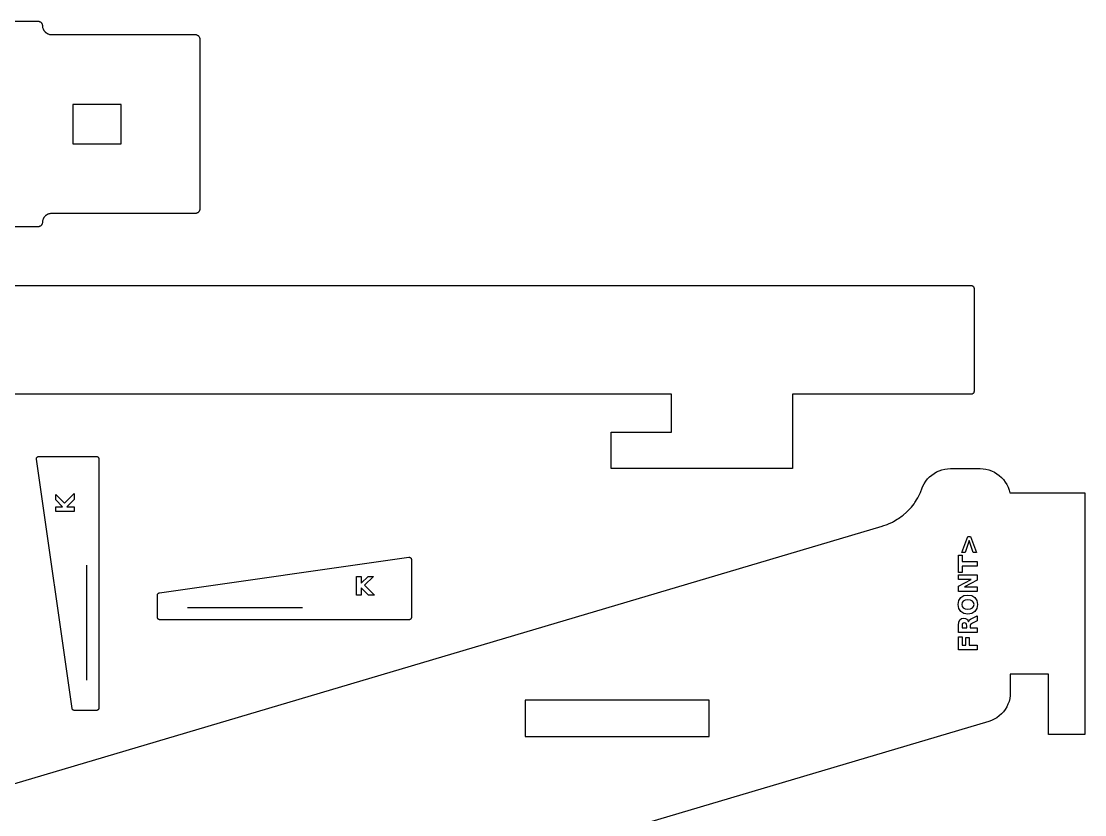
# Model space of a CAD drawing. Header units: millimetres. Extents: x 25 to 875, y 25 to 565.
# Drawn here: x 697.5 to 873.3, y 372.7 to 504 of the extents above; entities that cross this region are included whole.
import ezdxf

# ---------------------------------------------------------------- set-up
doc = ezdxf.new("R2010")
doc.units = ezdxf.units.MM
doc.layers.add('CUT', color=1, linetype='Continuous')
doc.layers.add('ENGRAVE', color=5, linetype='Continuous')

msp = doc.modelspace()

# ---------------------------------------------------------------- linework, layer by layer
at = {"layer": 'CUT'}
for points in [[(581.75, 504), (700.25, 504), (700.32, 504), (700.39, 503.99), (700.46, 503.97), (700.53, 503.95), (700.59, 503.92), (700.66, 503.88), (700.71, 503.84), (700.77, 503.79), (700.82, 503.74), (700.86, 503.69), (700.9, 503.63), (700.93, 503.56), (700.96, 503.5), (700.98, 503.43), (700.99, 503.36), (701, 503.29), (701.01, 503.17), (701.01, 503.13), (701.03, 503.03), (701.03, 502.99), (701.06, 502.88), (701.07, 502.85), (701.11, 502.74), (701.12, 502.71), (701.17, 502.61), (701.19, 502.58), (701.24, 502.48), (701.26, 502.45), (701.33, 502.36), (701.35, 502.33), (701.43, 502.25), (701.45, 502.23), (701.53, 502.15), (701.56, 502.13), (701.65, 502.06), (701.68, 502.04), (701.78, 501.99), (701.81, 501.97), (701.91, 501.92), (701.94, 501.91), (702.05, 501.87), (702.08, 501.86), (702.19, 501.83), (702.23, 501.83), (702.33, 501.81), (702.37, 501.81), (702.49, 501.8), (702.51, 501.8), (726.25, 501.8), (726.32, 501.8), (726.4, 501.79), (726.47, 501.77), (726.54, 501.74), (726.6, 501.71), (726.67, 501.67), (726.73, 501.63), (726.78, 501.58), (726.83, 501.53), (726.87, 501.47), (726.91, 501.4), (726.94, 501.34), (726.97, 501.27), (726.99, 501.2), (727, 501.12), (727, 501.05), (727, 472.95), (727, 472.88), (726.99, 472.8), (726.97, 472.73), (726.94, 472.66), (726.91, 472.6), (726.87, 472.53), (726.83, 472.47), (726.78, 472.42), (726.73, 472.37), (726.67, 472.33), (726.6, 472.29), (726.54, 472.26), (726.47, 472.23), (726.4, 472.21), (726.32, 472.2), (726.25, 472.2), (702.51, 472.2), (702.49, 472.2), (702.37, 472.19), (702.33, 472.19), (702.23, 472.17), (702.19, 472.17), (702.08, 472.14), (702.05, 472.13), (701.94, 472.09), (701.91, 472.08), (701.81, 472.03), (701.78, 472.01), (701.68, 471.96), (701.65, 471.94), (701.56, 471.87), (701.53, 471.85), (701.45, 471.77), (701.43, 471.75), (701.35, 471.67), (701.33, 471.64), (701.26, 471.55), (701.24, 471.52), (701.19, 471.42), (701.17, 471.39), (701.12, 471.29), (701.11, 471.26), (701.07, 471.15), (701.06, 471.12), (701.03, 471.01), (701.03, 470.97), (701.01, 470.87), (701.01, 470.83), (701, 470.71), (700.99, 470.64), (700.98, 470.57), (700.96, 470.5), (700.93, 470.44), (700.9, 470.37), (700.86, 470.31), (700.82, 470.26), (700.77, 470.21), (700.71, 470.16), (700.66, 470.12), (700.59, 470.08), (700.53, 470.05), (700.46, 470.03), (700.39, 470.01), (700.32, 470), (700.25, 470), (581.75, 470)], [(546.01, 460.3), (854.5, 460.3), (854.55, 460.3), (854.6, 460.29), (854.65, 460.28), (854.69, 460.26), (854.74, 460.24), (854.78, 460.22), (854.82, 460.19), (854.85, 460.15), (854.89, 460.12), (854.92, 460.08), (854.94, 460.04), (854.96, 459.99), (854.98, 459.95), (854.99, 459.9), (855, 459.85), (855, 459.8), (855, 442.8), (855, 442.75), (854.99, 442.7), (854.98, 442.65), (854.96, 442.61), (854.94, 442.56), (854.92, 442.52), (854.89, 442.48), (854.85, 442.45), (854.82, 442.41), (854.78, 442.38), (854.74, 442.36), (854.69, 442.34), (854.65, 442.32), (854.6, 442.31), (854.55, 442.3), (854.5, 442.3), (825, 442.3), (825, 436), (825, 430), (795, 430), (795, 436), (805, 436), (805, 442.3), (655, 442.3)], [(530.57, 328.65), (839.79, 420.48), (839.91, 420.52), (840.63, 420.77), (840.85, 420.86), (841.5, 421.16), (841.71, 421.26), (842.32, 421.62), (842.52, 421.75), (843.1, 422.16), (843.29, 422.31), (843.82, 422.78), (843.99, 422.94), (844.48, 423.46), (844.64, 423.63), (845.08, 424.19), (845.22, 424.39), (845.6, 424.99), (845.72, 425.19), (846.04, 425.82), (846.14, 426.04), (846.45, 426.81), (846.45, 426.81), (846.56, 427.08), (846.78, 427.5), (847.04, 427.9), (847.33, 428.28), (847.66, 428.62), (848.02, 428.93), (848.41, 429.21), (848.82, 429.44), (849.25, 429.64), (849.7, 429.8), (850.16, 429.91), (850.64, 429.98), (851.11, 430), (856, 430), (856.49, 429.98), (856.97, 429.9), (857.45, 429.78), (857.91, 429.62), (858.36, 429.41), (858.78, 429.16), (859.17, 428.87), (859.53, 428.54), (859.86, 428.17), (860.16, 427.78), (860.41, 427.36), (860.62, 426.91), (860.78, 426.45), (860.9, 426), (867.3, 426), (873.3, 426), (873.3, 386), (867.3, 386), (867.3, 396), (861, 396), (861, 392.95), (860.97, 392.46), (860.9, 391.97), (860.78, 391.5), (860.61, 391.03), (860.4, 390.59), (860.15, 390.16), (859.85, 389.77), (859.52, 389.41), (859.15, 389.08), (858.76, 388.78), (858.33, 388.53), (857.89, 388.32), (857.42, 388.16), (564.04, 301.04)]]:
    msp.add_lwpolyline(points, dxfattribs=at)
for points in [[(714, 490.25), (706, 490.25), (706, 483.75), (714, 483.75), (714, 490.25)], [(710.34, 390.4), (710.34, 390.36), (710.33, 390.32), (710.32, 390.28), (710.31, 390.25), (710.29, 390.21), (710.27, 390.18), (710.25, 390.15), (710.22, 390.12), (710.19, 390.09), (710.16, 390.07), (710.13, 390.05), (710.09, 390.03), (710.05, 390.02), (710.02, 390.01), (709.98, 390), (709.94, 390), (706.29, 390), (706.25, 390), (706.21, 390.01), (706.17, 390.02), (706.14, 390.03), (706.1, 390.04), (706.07, 390.06), (706.04, 390.09), (706.01, 390.11), (705.98, 390.14), (705.96, 390.17), (705.94, 390.2), (705.92, 390.23), (705.91, 390.27), (705.9, 390.31), (705.89, 390.34), (700, 431.54), (700, 431.58), (700, 431.62), (700, 431.66), (700.01, 431.7), (700.03, 431.74), (700.04, 431.78), (700.06, 431.81), (700.08, 431.85), (700.11, 431.88), (700.14, 431.9), (700.17, 431.93), (700.21, 431.95), (700.24, 431.97), (700.28, 431.98), (700.32, 431.99), (700.36, 432), (700.4, 432), (709.94, 432), (709.98, 432), (710.02, 431.99), (710.05, 431.98), (710.09, 431.97), (710.13, 431.95), (710.16, 431.93), (710.19, 431.91), (710.22, 431.88), (710.25, 431.85), (710.27, 431.82), (710.29, 431.79), (710.31, 431.75), (710.32, 431.72), (710.33, 431.68), (710.34, 431.64), (710.34, 431.6), (710.34, 390.4)], [(720.4, 405), (720.36, 405), (720.32, 405.01), (720.28, 405.02), (720.25, 405.03), (720.21, 405.05), (720.18, 405.07), (720.15, 405.09), (720.12, 405.12), (720.09, 405.15), (720.07, 405.18), (720.05, 405.21), (720.03, 405.25), (720.02, 405.28), (720.01, 405.32), (720, 405.36), (720, 405.4), (720, 409.05), (720, 409.09), (720.01, 409.13), (720.02, 409.17), (720.03, 409.2), (720.04, 409.24), (720.06, 409.27), (720.09, 409.3), (720.11, 409.33), (720.14, 409.36), (720.17, 409.38), (720.2, 409.4), (720.23, 409.42), (720.27, 409.43), (720.31, 409.44), (720.34, 409.45), (761.54, 415.33), (761.58, 415.34), (761.62, 415.34), (761.66, 415.33), (761.7, 415.33), (761.74, 415.31), (761.78, 415.3), (761.81, 415.28), (761.85, 415.25), (761.88, 415.23), (761.9, 415.2), (761.93, 415.17), (761.95, 415.13), (761.97, 415.1), (761.98, 415.06), (761.99, 415.02), (762, 414.98), (762, 414.94), (762, 405.4), (762, 405.36), (761.99, 405.32), (761.98, 405.28), (761.97, 405.25), (761.95, 405.21), (761.93, 405.18), (761.91, 405.15), (761.88, 405.12), (761.85, 405.09), (761.82, 405.07), (761.79, 405.05), (761.75, 405.03), (761.72, 405.02), (761.68, 405.01), (761.64, 405), (761.6, 405), (720.4, 405)], [(780.8, 391.7), (780.8, 385.7), (811.2, 385.7), (811.2, 391.7), (780.8, 391.7)]]:
    msp.add_lwpolyline(points, close=True, dxfattribs=at)
at = {"layer": 'ENGRAVE'}
for points in [[(703.19, 422.89), (703.19, 423.68), (704.31, 423.68), (703.19, 424.82), (703.19, 425.73), (704.64, 424.26), (706.25, 425.88), (706.25, 424.9), (705.04, 423.68), (706.25, 423.68), (706.25, 422.89), (703.19, 422.89)], [(852.45, 412.84), (852.45, 415.66), (853.05, 415.66), (853.05, 414.64), (855.51, 414.64), (855.51, 413.86), (853.05, 413.86), (853.05, 412.84), (852.45, 412.84)], [(752.89, 412.15), (753.68, 412.15), (753.68, 411.03), (754.82, 412.15), (755.73, 412.15), (754.26, 410.7), (755.88, 409.09), (754.9, 409.09), (753.68, 410.29), (753.68, 409.09), (752.89, 409.09), (752.89, 412.15)], [(852.45, 409.69), (852.45, 410.57), (854.55, 411.68), (852.45, 411.68), (852.45, 412.43), (855.51, 412.43), (855.51, 411.55), (853.41, 410.44), (855.51, 410.44), (855.51, 409.69), (852.45, 409.69)], [(852.39, 407.52), (852.5, 408.17), (852.82, 408.67), (853.32, 408.99), (853.98, 409.09), (854.65, 408.99), (855.15, 408.67), (855.46, 408.17), (855.57, 407.52), (855.46, 406.86), (855.15, 406.36), (854.65, 406.05), (853.98, 405.94), (853.32, 406.05), (852.82, 406.36), (852.5, 406.86), (852.39, 407.52)], [(852.97, 407.52), (853.03, 407.2), (853.23, 406.96), (853.55, 406.81), (853.98, 406.76), (854.41, 406.81), (854.73, 406.96), (854.93, 407.2), (855, 407.52), (854.93, 407.84), (854.73, 408.08), (854.41, 408.23), (853.98, 408.28), (853.55, 408.23), (853.23, 408.08), (853.03, 407.84), (852.97, 407.52)], [(854.35, 403.67), (855.51, 403.67), (855.51, 402.88), (852.45, 402.88), (852.45, 404.09), (852.5, 404.61), (852.65, 404.98), (852.91, 405.19), (853.29, 405.26), (853.57, 405.22), (853.79, 405.11), (853.96, 404.93), (854.08, 404.67), (854.14, 404.82), (854.25, 404.96), (854.41, 405.09), (854.64, 405.22), (855.51, 405.65), (855.51, 404.81), (854.75, 404.43), (854.56, 404.32), (854.44, 404.21), (854.37, 404.07), (854.35, 403.9), (854.35, 403.67)], [(853.81, 404.01), (853.78, 404.22), (853.71, 404.36), (853.59, 404.44), (853.41, 404.47), (853.23, 404.44), (853.11, 404.36), (853.04, 404.22), (853.02, 404.01), (853.02, 403.67), (853.81, 403.67), (853.81, 404.01)], [(852.45, 400.01), (852.45, 402.15), (853.05, 402.15), (853.05, 400.8), (853.62, 400.8), (853.62, 402.07), (854.21, 402.07), (854.21, 400.8), (855.51, 400.8), (855.51, 400.01), (852.45, 400.01)]]:
    msp.add_lwpolyline(points, close=True, dxfattribs=at)
for points in [[(853.52, 416.13), (853, 416.13), (853.95, 418.76), (854.44, 418.76), (855.39, 416.13), (854.87, 416.13), (854.2, 418.11), (853.52, 416.13)], [(708.34, 395), (708.34, 414)], [(725, 407), (744, 407)]]:
    msp.add_lwpolyline(points, dxfattribs=at)

doc.saveas('drawing.dxf')
